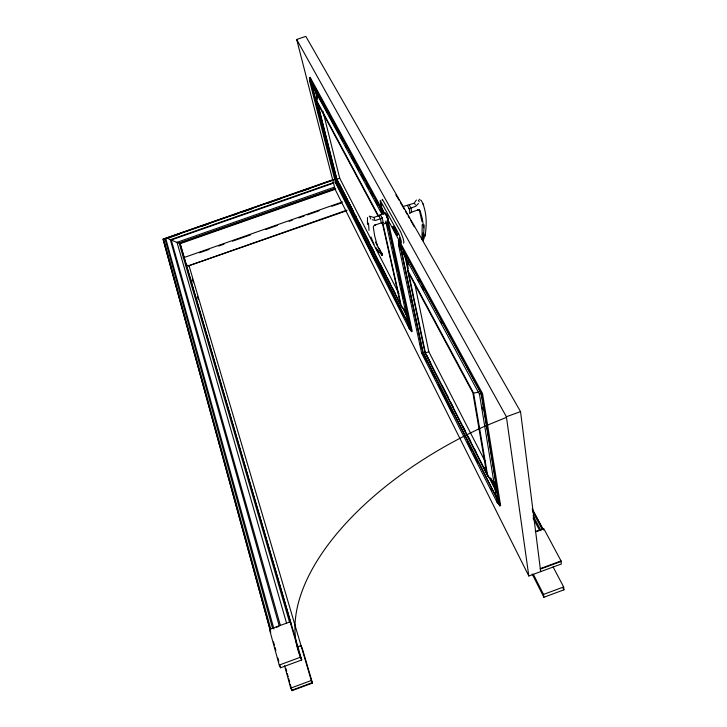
<?xml version="1.0" encoding="UTF-8"?>
<svg xmlns="http://www.w3.org/2000/svg" width="727" height="727" viewBox="0 0 727 727"><rect width="100%" height="100%" fill="white"/><g stroke="black" fill="none" stroke-linecap="round" stroke-linejoin="round"><path stroke-width="1.09" d="M424.186 224.952L423.205 240.864L421.824 238.892M381.302 254.341L381.784 253.06L382.393 255.313L381.748 255.304L382.393 255.313L375.523 242.146M395.752 232.122L395.733 232.322A3.281 0.473 70.8 0 1 395.57 232.395L395.452 232.286M385.365 214.292L385.446 213.838L388.018 219.009L387.845 219.899L388.345 219.854L387.282 215.283L386.146 213.974M421.96 238.783L422.223 224.607M424.941 236.311C426.831 225.643 426.922 214.165 422.941 203.923M422.523 240.164L423.232 232.704M387.627 220.136L387.464 218.454M494.787 485.163L491.188 479.484L487.762 476.285L424.986 352.949L407.511 269.926L407.792 261.529M405.621 311.074L401.44 306.703L336.765 179.633L316.872 101.017L317.027 93.592M479.438 393.97L497.286 502.739L499.276 504.611L481.229 393.78L398.787 242.155L398.451 244.726L421.587 353.004L497.286 502.739L497.622 500.022M425.604 233.067L423.205 240.864M367.489 217.518L367.48 224.47M416.407 200.052L414.054 203.251L402.885 206.586M378.749 215.683L379.903 214.765L381.321 216.255L382.893 220.635L382.82 222.807L381.366 222.825L380.385 218.718L378.749 215.683L373.86 217.409L369.243 216.173M409.183 204.959L410.919 207.958L411.682 212.13L409.619 213.347M380.457 214.938L385.01 212.838L387 216.528L388.009 221.053M387.818 216.737L387.509 217.182L385.773 213.938M381.366 222.825L374.623 225.234L375.65 224.698L373.851 225.806L373.296 227.124L374.659 235.848L376.913 244.217M418.407 203.46L415.899 206.15L409.746 208.604L408.619 208.476M382.647 217.627L381.82 218.445L375.359 220.435L372.279 219.708M387.845 219.899L388.391 218.9M337.955 181.405L336.61 182.186L408.819 324.56M385.01 212.838L385.955 214.301M386.173 222.78L383.074 224.398L401.44 306.703M383.247 213.584L309.838 78.561L309.557 80.642L311.101 82.096L336.546 182.359L335.61 182.931L409.446 328.995L411.137 330.567L387.273 221.635M397.551 235.375L395.679 229.759M424.986 352.949L425.713 352.595M422.314 352.65L421.587 353.004L422.896 352.64L497.114 499.013M506.474 417.362L483.828 426.631A258.23 133.732 -25.2 0 0 301.723 659.962L280.586 667.768L279.232 665.069L269.481 629.428L290.128 621.83L291.4 624.611M290.764 688.115L311.301 680.508L312.492 683.062L292.027 690.65L290.764 688.115L284.557 665.741M563.643 586.971L563.925 589.833L543.887 597.267L543.532 594.422L563.643 586.971L553.102 566.906M291.818 690.232L312.292 682.635M297.843 646.739L301.005 645.567L302.196 648.184L312.492 683.062M300.251 646.358L301.205 646.003M279.232 665.069L300.451 657.226L301.723 659.962L180.151 243.654L176.943 242.173L286.638 623.412M540.288 568.605L561.044 560.935L543.723 528.529L535.217 531.664M540.352 569.114L561.099 561.444M540.67 571.631L520.541 411.609L305.813 36.35L296.689 39.485L335.12 189.338L528.829 576.002L561.344 563.988L561.044 560.935M497.177 500.821L499.722 505.856L500.594 505.538L482.501 393.48L399.196 240.664L398.36 240.964L399.059 244.281M528.829 576.002L506.392 416.744L520.541 411.609M499.722 505.856L481.519 393.834L482.501 393.48M425.422 352.94L408.656 273.107L472.877 392.934L486.563 472.95L425.422 352.94L428.803 351.723L414.59 282.912M409.973 328.595L411.509 331.621L412.254 331.358L388.218 221.19M199.389 252.814L209.012 249.443M218.627 246.062L223.971 244.181M232.522 241.182L250.688 234.803M265.655 229.55L277.405 225.415M289.164 221.29L292.372 220.163M298.779 217.909L304.131 216.037M307.33 214.91L319.089 210.775M331.912 206.277L341.536 202.897M346.797 210.167L189.011 265.646L185.903 264.892M188.402 265.909L346.915 210.648M333.011 179.642L163.075 239.156L269.953 629.409M332.221 180.323L163.075 239.156L269.935 628.9M333.602 179.932L165.774 238.692L164.911 238.492L272.561 628.292M167.61 238.265L179.405 234.13M200.834 226.633L208.34 224.007M234.058 215.001L237.275 213.874M242.636 211.993L252.278 208.622M267.282 203.369L281.213 198.489M300.505 191.737L310.147 188.357M377.967 215.846L317.79 103.588L336.91 179.215L339.7 178.233L399.005 293.708M334.129 182.377L170.327 239.746L167.673 238.311L165.774 238.692L273.934 629M333.62 183.095L171.263 239.965L170.327 239.746L279.223 625.847M334.266 187.221L176.725 242.427L171.263 239.965L280.368 625.42M335.029 188.357L179.151 242.991L289.573 622.33M335.629 188.611L179.951 243.172L291.191 624.148M180.151 243.654L335.756 189.111M183.122 257.858L342.444 201.915M310.047 79.797L309.493 77.607L310.175 77.371L384.192 213.147M400.813 247.798L423.069 352.631L424.895 352.104M481.229 393.78L479.402 394.161L398.451 244.726L400.35 246.517M276.315 627.092L278.414 626.619M407.511 269.926L473.586 393.062L478.948 392.135M537.144 531.137L539.116 530.71M336.356 182.913L335.61 182.931L309.557 80.642L381.92 214.229M383.174 222.398L383.811 222.444M411.682 212.13L418.316 209.83L417.38 209.985L419.17 209.83L420.088 210.621L422.378 219.009L423.65 227.705M407.338 205.468L409.147 208.531L410.01 212.938M403.53 243.209L403.903 242.082A15.549 2.29 70.8 0 0 403.158 238.529L400.677 231.931L382.302 199.234L382.238 200.561M382.393 255.313L377.286 250.161L378.921 252.596M395.861 194.881L399.196 200.343M421.151 200.316L423.668 204.896M419.524 199.198L420.206 200.179M375.859 247.553L377.84 250.551M164.911 238.492L163.666 239.138L270.762 629.109M414.672 203.642L415.362 204.814M378.976 248.352L382.429 254.359M400.313 202.306L404.239 209.176M405.357 211.139L407.047 214.083M408.165 216.046L409.283 218.009M410.41 219.972L414.326 226.842M296.689 39.485L506.392 416.744M374.023 217.964L374.678 219.154M309.493 77.607L383.92 214.429M398.36 240.964L481.519 393.834M312.719 85.068L315.954 91.029M317.036 93.011L319.726 97.981M321.343 100.962L324.042 105.924M326.732 110.886L327.813 112.876M331.049 118.828L332.121 120.818M336.974 129.751L338.591 132.732M341.29 137.694L342.899 140.674M352.604 158.55L354.758 162.521M356.912 166.492L359.074 170.463M361.228 174.435L364.463 180.396M366.617 184.367L368.771 188.338M370.924 192.31L373.087 196.281M376.859 203.233L377.94 205.214M381.166 211.175L382.248 213.156M421.933 286.265L423.005 288.255M440.807 321.043L441.889 323.033M312.555 85.123L323.878 105.988M324.96 107.978L327.65 112.949M329.267 115.929L331.966 120.9M333.048 122.881L334.12 124.871M335.202 126.861L338.437 132.823M341.136 137.794L342.753 140.774M345.443 145.745L346.525 147.726M351.913 157.668L352.995 159.658M366.472 184.494L367.553 186.485M370.788 192.446L371.86 194.436M375.641 201.397L377.795 205.368M379.948 209.34L382.111 213.32M403.521 252.796L404.603 254.786M418.143 279.741L419.225 281.74M422.478 287.728L423.559 289.728M384.438 213.375L381.093 206.059M387.655 219.318L400.532 243.091C403.031 244.118 399.377 235.457 398.623 233.576L380.23 200.379L380.703 204.641M395.179 231.877L394.897 231.34A3.281 0.473 70.8 0 1 394.625 230.723M316.872 101.017L378.803 216.437M382.011 222.407L383.074 224.398M381.693 222.798L382.756 224.788L400.432 303.895L336.91 179.215M378.213 247.325L380.303 251.215M532.264 508.945L543.478 529.965M532.346 509.6L542.487 528.611M532.555 511.254L542.142 529.256M533.064 515.697L541.042 530.719M533.091 518.06L539.47 530.092M418.316 200.089L419.243 201.861M562.871 587.834L563.925 589.833M428.803 351.723L485.173 461.5M400.068 240.146L400.541 240.864L399.377 237.656L399.777 239.419M381.348 205.886C382.793 207.895 379.939 200.87 380.912 204.732M404.839 309.829L406.902 313.873M490.898 478.266L495.55 487.363M381.339 205.668C382.457 207.286 380.348 201.924 380.966 204.65M403.358 308.23L406.966 315.291M489.762 477.566L495.396 488.617M339.6 184.258L347.833 200.407M348.86 202.424L352.977 210.503M355.548 215.546L356.575 217.564M359.147 222.616L368.925 241.791M371.497 246.835L374.069 251.878M380.239 263.992L386.41 276.106M387.436 278.123L390.008 283.176M392.58 288.219L395.152 293.263M401.331 305.376L407.502 317.49M426.667 355.094L430.766 363.137M442.034 385.255L448.186 397.324M450.749 402.349L453.312 407.384M463.044 426.485L465.607 431.511M468.17 436.545L470.732 441.571M474.831 449.613L475.858 451.631M483.546 466.707L484.573 468.724M485.6 470.732L496.359 491.852M423.069 352.631L497.141 498.667M499.576 503.52L500.594 505.538M336.546 182.359L409.746 326.705L409.446 328.995L385.701 221.199M337.373 184.94L348.642 207.186M364.009 237.529L374.768 258.767M389.109 287.083L391.153 291.127M392.18 293.154L401.913 312.365M410.11 328.549L411.137 330.567M424.368 356.703L425.395 358.729M442.325 392.162L446.433 400.259M447.459 402.285L451.558 410.392M468.488 443.824L471.06 448.886M473.622 453.957L477.73 462.063M491.07 488.399L492.088 490.425M498.249 502.584L499.276 504.611M336.301 183.068L348.578 207.322M363.927 237.638L376.204 261.893M389 287.156L391.044 291.2M393.607 296.252L396.16 301.305M397.187 303.332L401.786 312.428M402.813 314.446L403.839 316.463M407.929 324.551L408.956 326.568M423.178 354.667L426.749 361.728M431.856 371.806L434.401 376.84M438.49 384.91L442.57 392.971M445.124 398.005L449.204 406.075M451.758 411.109L452.776 413.127M467.579 442.361L471.659 450.422M474.213 455.465L476.758 460.5M533.318 574.221L543.532 594.422M532.182 574.057L543.887 597.267M269.481 629.428L270.19 630.872M270.544 631.599L270.835 632.181M376.404 243.354L377.304 245.344M394.616 227.015L395.134 228.178M387.818 219.836L387 216.528M189.202 266.1L189.011 265.646L311.301 680.508M371.024 236.993L373.978 244.426M369.988 217.1L370.706 218.963M399.886 239.483L399.559 237.965L400.395 239.892M395.288 229.941L395.106 229.368A3.281 0.473 70.8 0 0 394.679 228.205L393.634 226.27A3.281 0.473 70.8 0 0 393.443 226.76L393.716 228.087M397.814 233.876L398.051 234.676M192.237 278.95L193.2 282.212M197.353 296.343L198.307 299.606M290.128 621.83L300.451 657.226M285.82 668.304L286.711 671.503M287.301 673.629L288.183 676.819M288.783 678.945L289.664 682.135M290.255 684.271L292.027 690.65M273.488 641.886L274.379 645.122M274.97 647.275L275.851 650.511M277.923 658.062L278.814 661.297M279.995 665.614L280.586 667.768M313.192 91.747L316.254 103.825M316.818 106.024L318.49 112.612M324.633 136.785L325.751 141.174M326.305 143.373L329.376 155.46M329.931 157.65L331.049 162.048M312.283 88.585L316.19 103.97M316.754 106.169L318.426 112.758M323.733 133.632L329.313 155.605M329.876 157.804L331.276 163.293M334.62 176.479L335.456 179.769M314.827 89.157L317.317 99.017M310.175 77.371L311.011 80.661M311.756 84.232L336.61 182.186M322.952 111.331L339.7 178.233M316.463 91.956L317.835 97.418M315.554 90.093L317.49 97.772M419.306 209.921L421.951 221.562M387.155 220.381L411.509 331.621M387.046 223.298L388.009 227.705M393.561 253.005L394.525 257.403M395.015 259.603L395.979 264.001M396.46 266.2L397.424 270.608M398.632 276.106L399.114 278.305M400.086 282.703L400.568 284.902M401.531 289.31L402.013 291.509M402.985 295.907L403.467 298.106M408.056 319.008L408.538 321.207M393.416 253.105L393.898 255.304M398.478 276.16L398.959 278.359M399.932 282.748L400.413 284.948M401.377 289.337L401.858 291.536M402.822 295.925L403.303 298.115M407.402 316.781L408.374 321.18M400.586 247.616L422.896 352.64M398.787 242.155L399.25 244.363M411.019 299.606L411.491 301.823M420.433 343.807L420.906 346.016M410.846 299.569L411.318 301.787M420.27 343.807L420.742 346.016M404.857 255.613L408.12 271.135M407.211 260.402L408.129 264.81M405.648 256.522L408.201 268.717M473.586 393.062L487.762 476.285M482.083 406.956L482.455 409.192M494.387 481.892L494.751 484.127M495.114 486.363L495.487 488.599M495.85 490.834L496.223 493.079M496.586 495.314L496.95 497.55M368.48 223.116L369.025 230.377M394.334 229.996A3.281 0.473 70.8 0 1 394.061 229.223M393.089 226.479L394.552 231.64L397.315 235.566L393.089 226.479M394.561 230.314L393.225 227.46L394.561 230.314"/></g></svg>
